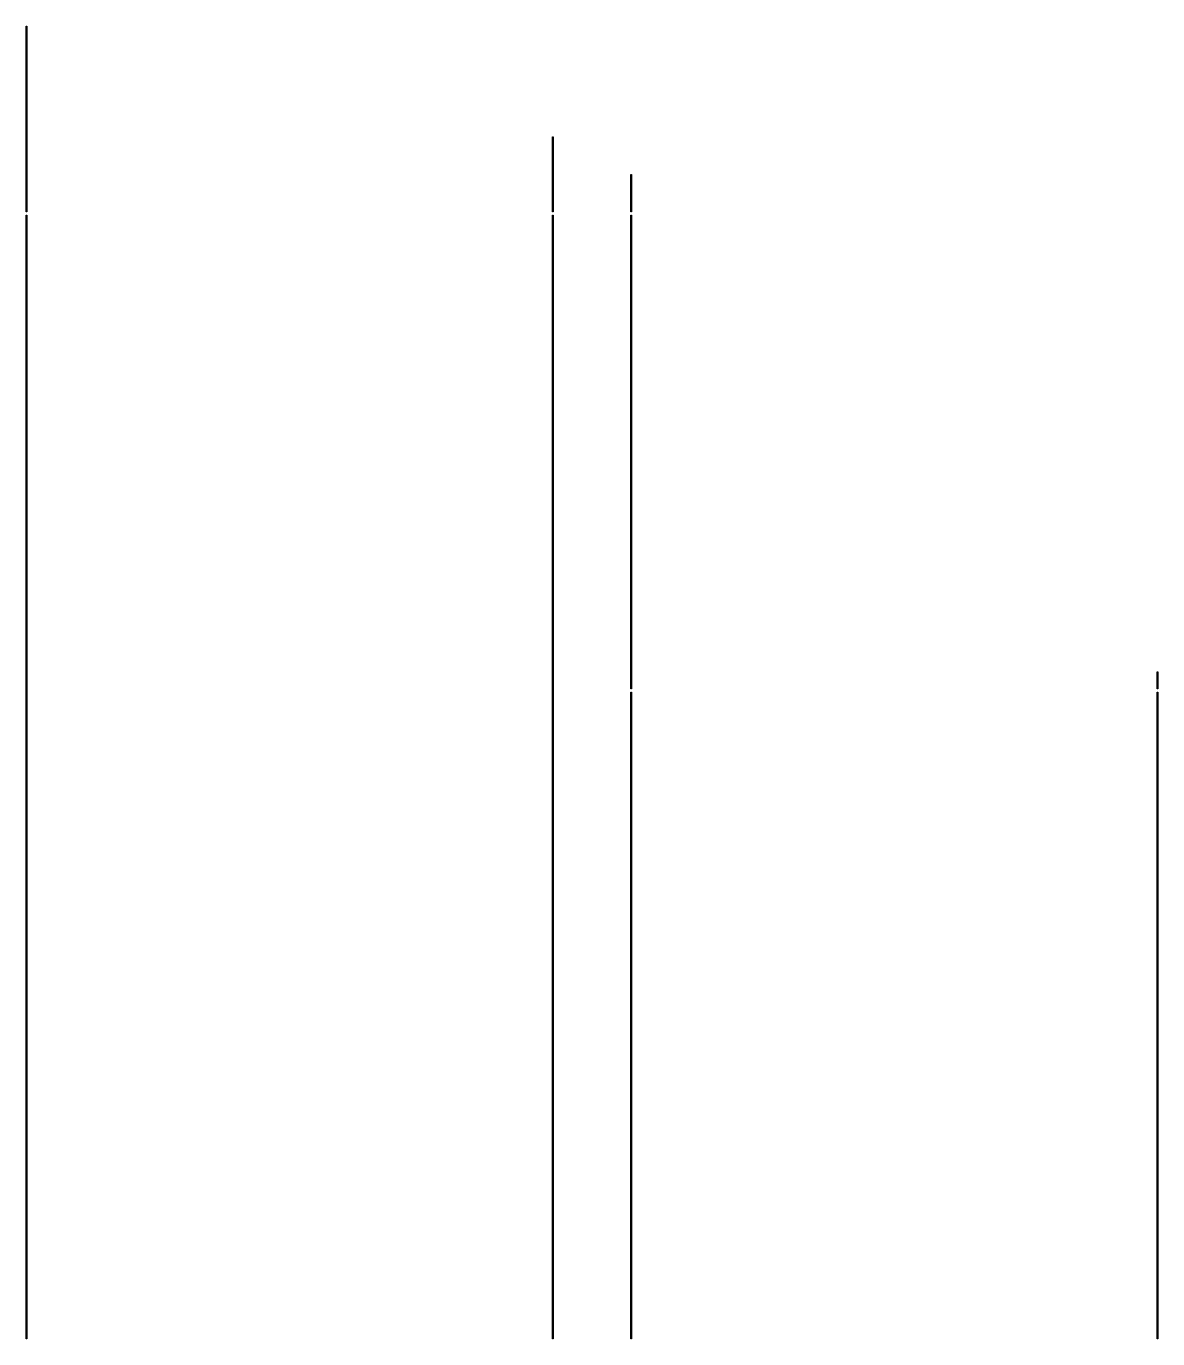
# Model space of a CAD drawing. Header units: millimetres. Extents: x -28.9 to 14.3, y -25.1 to 25.
import ezdxf

# ---------------------------------------------------------------- set-up
doc = ezdxf.new("R2010")
doc.units = ezdxf.units.MM

msp = doc.modelspace()

# ---------------------------------------------------------------- linework, layer by layer
for points in [[(-28.917, 17.95), (-28.917, 25.05), (-28.897, 25.05), (-28.897, 17.95)], [(-8.797, 17.95), (-8.797, 20.823461), (-8.777, 20.823461), (-8.777, 17.95)], [(-5.797, 17.95), (-5.797, 19.383696), (-5.777, 19.383696), (-5.777, 17.95)], [(-28.917, -25.15), (-28.917, 17.83), (-28.897, 17.83), (-28.897, -25.15)], [(-8.797, -25.15), (-8.797, 17.83), (-8.777, 17.83), (-8.777, -25.15)], [(-5.797, -0.295), (-5.797, 17.83), (-5.777, 17.83), (-5.777, -0.295)], [(14.323, -0.295), (14.323, 0.361854), (14.343, 0.361854), (14.343, -0.295)], [(-5.797, -25.15), (-5.797, -0.415), (-5.777, -0.415), (-5.777, -25.15)], [(14.323, -25.15), (14.323, -0.415), (14.343, -0.415), (14.343, -25.15)]]:
    msp.add_lwpolyline(points, close=True)

doc.saveas('drawing.dxf')
